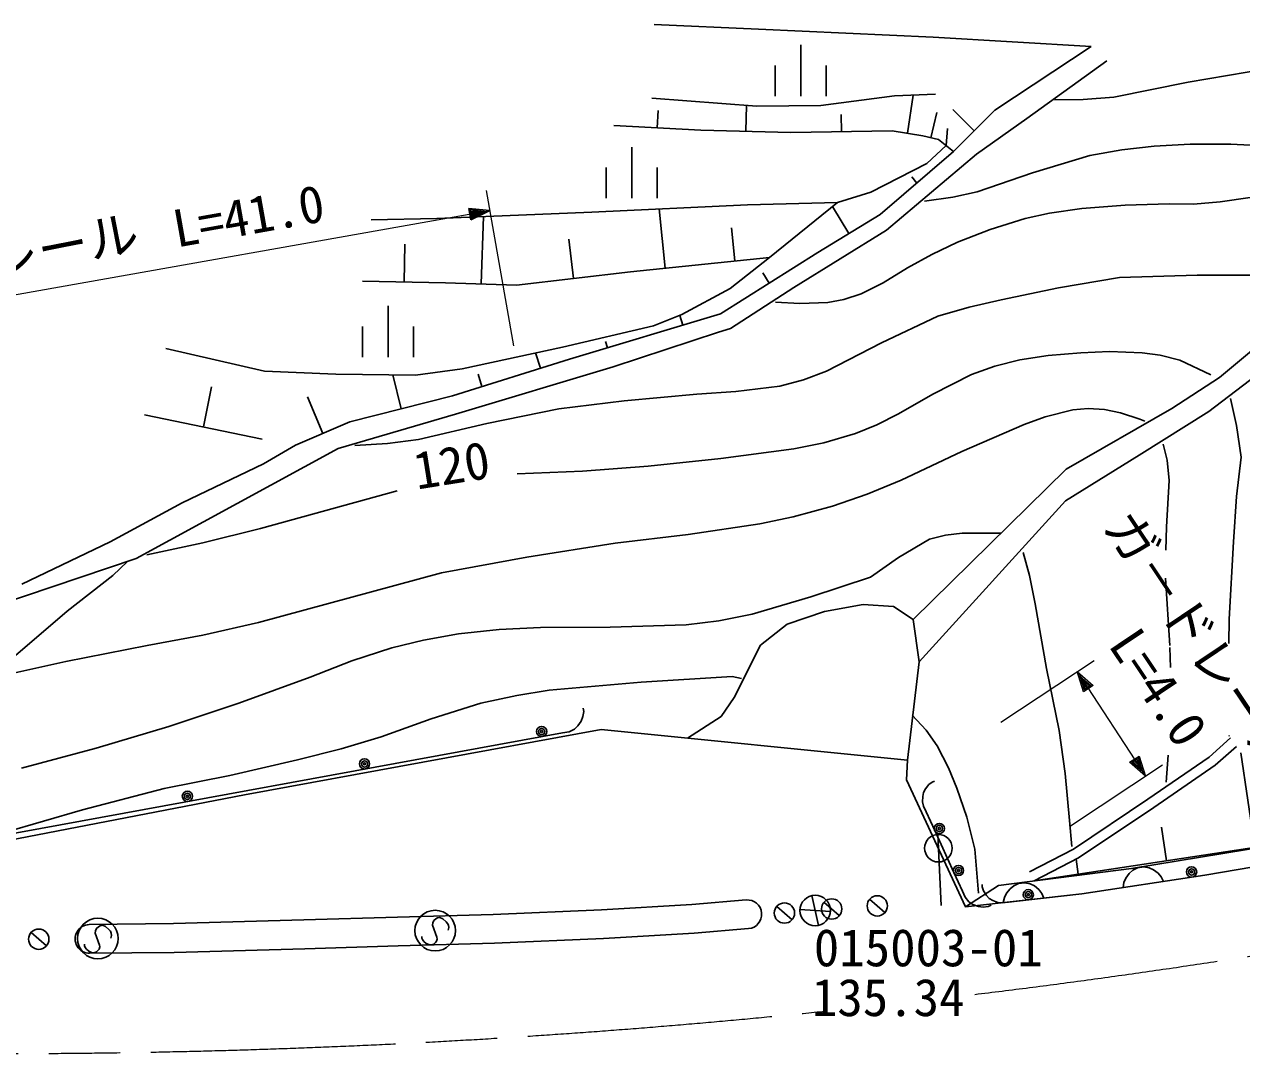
# Model space of a CAD drawing. Units: millimetres, scale not verified. Extents: x 40000 to 680000, y 20000 to 380000.
# Drawn here: x 100494 to 160158, y 265247 to 316321 of the extents above; entities that cross this region are included whole.
import ezdxf
from ezdxf.enums import TextEntityAlignment as Align

# ---------------------------------------------------------------- set-up
doc = ezdxf.new("R2010")
doc.units = ezdxf.units.MM
doc.header["$LTSCALE"] = 1000
doc.linetypes.add('CHAIN', pattern=[18.5, 12, -1.5, 3.5, -1.5])
for name, color, linetype, lineweight in [('M-BGD', 7, 'Continuous', 25), ('M-BMK', 2, 'CHAIN', 13), ('M-STR-HTXT', 7, 'Continuous', 13)]:
    doc.layers.add(name, color=color, linetype=linetype, lineweight=lineweight)
doc.styles.add('ＭＳ ゴシック', font='')
doc.styles.get('ＭＳ ゴシック').set_extended_font_data('MS Gothic')

msp = doc.modelspace()

# ---------------------------------------------------------------- linework, layer by layer
at = {"layer": 'M-BGD'}
for p, q in [((131363, 316321), (136476, 316088)), ((136476, 316088), (145035, 315698)), ((145035, 315698), (152782, 315230)), ((138551, 315315), (138551, 312800)), ((152782, 315230), (148056, 312113)), ((153553, 314535), (149625, 311706)), ((137301, 314309), (137301, 312800)), ((139800, 314309), (139800, 312800)), ((157531, 313486), (161389, 314149)), ((153893, 312755), (157531, 313486)), ((131247, 312697), (136398, 312308)), ((139536, 312347), (143138, 312814)), ((143138, 312814), (145152, 312892)), ((143777, 310983), (144062, 312850)), ((152392, 312633), (153893, 312755)), ((131518, 311255), (131564, 312105)), ((135856, 311080), (135889, 312346)), ((136398, 312308), (139536, 312347)), ((147049, 311099), (146006, 312150)), ((148056, 312113), (146042, 310086)), ((150990, 312618), (152392, 312633)), ((140543, 311060), (140529, 311909)), ((144919, 310768), (145225, 311998)), ((149625, 311706), (147156, 309956)), ((133649, 311138), (129388, 311372)), ((138064, 311022), (133649, 311138)), ((143021, 311099), (138064, 311022)), ((144532, 310866), (143021, 311099)), ((145307, 310671), (144532, 310866)), ((145674, 310379), (145733, 311216)), ((130262, 310311), (130262, 307796)), ((144726, 309502), (145674, 310379)), ((146042, 310086), (145307, 310671)), ((154290, 310174), (155878, 310356)), ((155878, 310356), (157631, 310450)), ((157631, 310450), (159631, 310447)), ((159631, 310447), (162682, 310300)), ((146042, 310086), (142440, 307008)), ((147156, 309956), (142755, 306241)), ((149902, 309047), (152713, 309887)), ((152713, 309887), (154290, 310174)), ((129012, 309305), (129012, 307796)), ((131512, 309305), (131512, 307796)), ((141976, 308099), (144726, 309502)), ((144241, 308547), (143991, 308844)), ((147192, 308119), (149902, 309047)), ((140349, 307592), (141976, 308099)), ((146001, 307849), (147192, 308119)), ((122373, 306744), (122276, 307299)), ((122276, 307299), (123309, 307196)), ((128304, 307125), (135934, 307475)), ((131906, 304377), (131611, 307277)), ((135934, 307475), (140349, 307592)), ((137018, 304903), (140349, 307592)), ((140911, 306072), (140110, 307399)), ((144613, 307662), (146001, 307849)), ((150743, 307071), (152328, 307295)), ((152328, 307295), (154451, 307467)), ((154451, 307467), (156600, 307526)), ((156600, 307526), (157800, 307517)), ((157800, 307517), (159107, 307625)), ((159107, 307625), (160577, 307839)), ((117498, 306735), (120712, 306813)), ((120712, 306813), (128304, 307125)), ((122398, 306830), (122329, 307226)), ((122329, 307226), (123033, 307147)), ((123309, 307196), (122373, 306744)), ((122424, 306916), (122382, 307154)), ((122382, 307154), (122876, 307119)), ((123033, 307147), (122398, 306830)), ((122876, 307119), (122424, 306916)), ((122449, 307003), (122435, 307082)), ((122435, 307082), (122639, 307077)), ((122639, 307077), (122449, 307003)), ((122881, 303598), (122991, 306906)), ((142440, 307008), (139381, 305137)), ((147835, 306271), (149555, 306810)), ((149555, 306810), (150743, 307071)), ((135314, 304728), (135149, 306352)), ((142755, 306241), (138205, 303433)), ((146235, 305646), (147835, 306271)), ((119105, 303695), (119140, 305543)), ((127413, 303871), (127187, 305792)), ((144966, 305051), (146235, 305646)), ((137018, 304903), (130201, 304202)), ((139381, 305137), (134617, 302136)), ((135082, 303383), (137018, 304903)), ((143786, 304384), (144966, 305051)), ((142580, 303647), (143786, 304384)), ((121138, 303656), (117072, 303734)), ((130201, 304202), (124624, 303539)), ((136999, 303637), (136685, 304141)), ((151176, 303406), (154179, 303917)), ((154179, 303917), (157983, 304033)), ((157983, 304033), (161897, 304033)), ((159073, 299022), (165267, 304170)), ((124624, 303539), (121138, 303656)), ((132719, 302097), (135082, 303383)), ((138205, 303433), (135113, 301425)), ((140659, 302835), (141511, 303110)), ((141511, 303110), (142580, 303647)), ((148379, 302816), (151176, 303406)), ((118326, 302527), (118326, 300012)), ((137312, 302706), (138511, 302645)), ((138511, 302645), (139868, 302698)), ((139868, 302698), (140659, 302835)), ((146808, 302469), (148379, 302816)), ((134617, 302136), (127219, 299915)), ((131325, 301552), (132719, 302097)), ((132767, 301581), (132625, 302061)), ((142509, 300720), (145274, 302024)), ((145274, 302024), (146808, 302469)), ((117076, 301521), (117076, 300012)), ((119576, 301521), (119576, 300012)), ((126871, 300500), (131325, 301552)), ((135113, 301425), (134523, 301230)), ((129069, 300470), (128977, 300778)), ((134523, 301230), (129350, 299546)), ((139818, 299330), (142509, 300720)), ((107437, 300439), (112269, 299330)), ((121952, 299447), (126871, 300500)), ((125786, 299467), (125554, 300218)), ((150675, 300100), (152274, 300233)), ((152274, 300233), (153687, 300287)), ((153687, 300287), (155285, 300232)), ((155285, 300232), (156160, 300111)), ((156160, 300111), (157133, 299862)), ((127219, 299915), (121487, 298122)), ((129350, 299546), (121622, 297213)), ((146921, 299162), (148053, 299569)), ((148053, 299569), (149294, 299889)), ((149294, 299889), (150675, 300100)), ((157133, 299862), (158642, 299140)), ((112269, 299330), (115755, 299175)), ((115755, 299175), (119667, 299136)), ((118970, 297479), (118549, 299147)), ((119667, 299136), (121952, 299447)), ((122920, 298571), (122732, 299181)), ((138688, 298906), (139818, 299330)), ((145016, 298206), (146921, 299162)), ((156730, 297503), (159073, 299022)), ((161230, 299394), (158549, 297348)), ((109268, 296592), (109671, 298556)), ((133457, 298204), (135362, 298335)), ((135362, 298335), (137529, 298595)), ((137529, 298595), (138688, 298906)), ((115116, 296271), (114367, 298064)), ((121487, 298122), (116452, 296836)), ((126691, 297482), (129889, 297874)), ((129889, 297874), (133457, 298204)), ((143343, 297241), (145016, 298206)), ((159617, 297990), (159905, 296667)), ((112156, 295991), (106379, 297192)), ((121622, 297213), (115869, 295529)), ((123163, 296761), (126691, 297482)), ((142275, 296691), (143343, 297241)), ((150531, 297081), (151886, 297438)), ((151553, 294526), (156730, 297503)), ((151886, 297438), (152629, 297497)), ((152629, 297497), (153433, 297445)), ((153433, 297445), (154225, 297287)), ((154225, 297287), (155163, 296979)), ((158549, 297348), (155128, 295208)), ((116452, 296836), (113780, 295706)), ((119806, 295974), (123163, 296761)), ((141227, 296265), (142275, 296691)), ((146444, 295393), (149501, 296713)), ((149501, 296713), (150531, 297081)), ((155163, 296979), (155416, 296883)), ((159905, 296667), (160129, 295112)), ((118286, 295783), (119806, 295974)), ((139686, 295822), (141227, 296265)), ((115869, 295529), (105973, 290151)), ((112210, 294791), (113780, 295706)), ((116686, 295688), (118286, 295783)), ((134635, 295043), (138204, 295518)), ((138204, 295518), (139686, 295822)), ((143464, 293987), (146444, 295393)), ((156305, 295742), (156501, 294961)), ((108223, 292880), (112210, 294791)), ((131065, 294674), (134635, 295043)), ((155128, 295208), (151522, 292975)), ((156501, 294961), (156604, 293977)), ((160129, 295112), (159901, 293177)), ((124645, 294292), (127844, 294428)), ((127844, 294428), (131065, 294674)), ((144064, 287166), (151553, 294526)), ((141797, 293303), (143464, 293987)), ((156604, 293977), (156469, 291695)), ((112063, 291615), (118774, 293461)), ((140103, 292718), (141797, 293303)), ((151522, 292975), (144354, 285077)), ((159901, 293177), (159754, 290967)), ((104706, 290961), (108223, 292880)), ((138172, 292192), (140103, 292718)), ((133027, 291327), (136550, 291852)), ((136550, 291852), (138172, 292192)), ((109247, 290913), (112063, 291615)), ((129451, 290905), (133027, 291327)), ((144865, 291098), (145646, 291294)), ((145646, 291294), (146453, 291389)), ((146453, 291389), (148362, 291396)), ((156469, 291695), (156450, 290559)), ((100367, 288887), (104706, 290961)), ((106506, 290334), (109247, 290913)), ((125116, 290217), (129451, 290905)), ((143336, 290195), (144865, 291098)), ((159754, 290967), (159549, 287178)), ((98441, 287605), (105973, 290151)), ((104834, 289315), (105551, 290008)), ((120937, 289449), (125116, 290217)), ((141964, 289228), (143336, 290195)), ((149448, 290433), (149767, 289308)), ((111971, 287010), (120937, 289449)), ((102589, 287571), (104834, 289315)), ((139048, 288263), (141964, 289228)), ((149767, 289308), (150043, 287927)), ((156427, 289178), (156641, 285889)), ((136172, 287416), (139048, 288263)), ((139719, 287554), (141602, 287894)), ((141602, 287894), (143099, 287797)), ((143099, 287797), (144064, 287166)), ((150043, 287927), (150587, 284755)), ((97985, 283625), (102589, 287571)), ((109240, 286390), (111971, 287010)), ((132940, 286893), (134530, 287091)), ((134530, 287091), (136172, 287416)), ((137884, 286923), (139719, 287554)), ((144064, 287166), (144354, 285077)), ((159549, 287178), (159523, 285986)), ((106512, 285883), (109240, 286390)), ((120058, 286151), (121772, 286451)), ((121772, 286451), (123762, 286663)), ((123762, 286663), (125792, 286769)), ((125792, 286769), (129203, 286778)), ((129203, 286778), (132940, 286893)), ((136581, 285903), (137884, 286923)), ((102526, 285103), (106512, 285883)), ((118503, 285769), (120058, 286151)), ((135277, 283328), (136581, 285903)), ((116552, 285129), (118503, 285769)), ((156644, 285788), (156671, 284812)), ((98797, 284271), (102526, 285103)), ((114497, 284339), (116552, 285129)), ((144354, 285077), (143774, 280268)), ((150587, 284755), (151208, 281716)), ((111000, 283058), (114497, 284339)), ((126217, 283687), (130726, 284094)), ((130726, 284094), (135189, 284372)), ((135189, 284372), (135652, 284271)), ((122865, 283051), (124625, 283437)), ((124625, 283437), (126217, 283687)), ((107584, 281913), (111000, 283058)), ((120435, 282291), (122865, 283051)), ((127880, 282807), (127909, 282648)), ((134650, 282405), (135277, 283328)), ((117986, 281414), (120435, 282291)), ((127873, 282397), (127791, 282177)), ((127909, 282648), (127873, 282397)), ((133005, 281348), (134650, 282405)), ((144017, 282470), (144693, 281727)), ((104019, 280852), (107584, 281913)), ((111290, 278568), (128767, 281774)), ((127193, 281659), (126879, 281601)), ((127455, 281788), (127193, 281659)), ((127630, 281943), (127455, 281788)), ((127791, 282177), (127630, 281943)), ((128767, 281774), (143774, 280268)), ((144693, 281727), (145240, 280964)), ((151208, 281716), (151502, 279613)), ((125895, 281421), (91166, 275072)), ((116018, 280822), (117986, 281414)), ((126879, 281601), (125895, 281421)), ((158558, 280415), (159618, 281361)), ((159539, 281480), (159540, 281441)), ((100352, 279875), (104019, 280852)), ((113882, 280289), (116018, 280822)), ((145240, 280964), (145796, 279890)), ((156554, 280503), (156459, 279193)), ((158867, 280017), (159901, 280941)), ((158867, 280017), (159901, 280941)), ((160808, 275985), (160115, 280623)), ((110571, 279517), (113882, 280289)), ((143774, 280268), (143726, 279296)), ((145796, 279890), (146201, 278893)), ((155564, 278356), (158558, 280415)), ((155846, 277941), (158867, 280017)), ((155846, 277941), (158867, 280017)), ((107343, 278872), (110571, 279517)), ((143726, 279296), (146623, 273078)), ((144995, 279193), (145104, 279244)), ((151502, 279613), (151717, 277314)), ((103346, 277828), (107343, 278872)), ((144524, 278489), (144566, 278685)), ((144566, 278685), (144662, 278862)), ((144662, 278862), (144830, 279073)), ((144830, 279073), (144995, 279193)), ((146201, 278893), (146681, 277473)), ((99703, 276333), (111290, 278568)), ((144515, 278219), (144524, 278489)), ((144562, 278019), (144515, 278219)), ((151914, 275908), (155564, 278356)), ((99522, 276726), (103346, 277828)), ((144696, 277727), (144562, 278019)), ((145113, 276812), (144696, 277727)), ((146681, 277473), (147076, 275912)), ((152167, 275473), (155846, 277941)), ((152167, 275473), (155846, 277941)), ((151717, 277314), (151837, 276036)), ((156479, 275330), (156231, 276987)), ((146054, 274753), (145113, 276812)), ((145259, 276624), (145429, 273137)), ((162973, 276313), (149986, 274347)), ((154765, 274953), (162973, 276313)), ((147076, 275912), (147253, 273750)), ((149758, 274794), (151914, 275908)), ((164727, 275702), (158354, 274633)), ((164727, 275702), (158354, 274633)), ((149986, 274347), (152167, 275473)), ((152150, 274675), (152041, 275408)), ((146471, 273839), (146054, 274753)), ((148248, 274127), (154765, 274953)), ((158354, 274633), (152320, 273710)), ((158354, 274633), (152320, 273710)), ((154480, 274488), (154391, 274271)), ((154648, 274717), (154480, 274488)), ((154827, 274867), (154648, 274717)), ((155053, 274983), (154827, 274867)), ((155369, 275031), (155053, 274983)), ((155618, 274988), (155369, 275031)), ((155834, 274899), (155618, 274988)), ((156062, 274730), (155834, 274899)), ((156210, 274549), (156062, 274730)), ((156325, 274323), (156210, 274549)), ((146623, 273078), (148248, 274127)), ((147445, 274060), (147432, 274180)), ((147507, 273865), (147445, 274060)), ((147652, 273638), (147507, 273865)), ((148805, 273968), (148628, 273746)), ((148990, 274110), (148805, 273968)), ((149220, 274217), (148990, 274110)), ((149538, 274252), (149220, 274217)), ((149786, 274198), (149538, 274252)), ((149997, 274100), (149786, 274198)), ((150218, 273922), (149997, 274100)), ((150359, 273736), (150218, 273922)), ((154391, 274271), (154348, 274020)), ((133207, 273191), (135876, 273415)), ((139413, 272170), (139097, 273628)), ((140439, 272648), (139686, 273299)), ((142676, 272800), (141923, 273450)), ((146605, 273547), (146471, 273839)), ((146794, 273324), (146605, 273547)), ((152320, 273710), (146623, 273078)), ((146987, 273192), (146794, 273324)), ((147789, 273491), (147652, 273638)), ((147961, 273389), (147789, 273491)), ((148213, 273295), (147961, 273389)), ((148416, 273277), (148213, 273295)), ((148734, 273312), (148416, 273277)), ((148531, 273533), (148477, 273284)), ((148628, 273746), (148531, 273533)), ((149728, 273423), (148734, 273312)), ((152320, 273710), (149728, 273423)), ((150465, 273504), (150359, 273736)), ((118779, 272569), (123477, 272702)), ((123477, 272702), (128790, 272925)), ((128790, 272925), (133207, 273191)), ((138125, 272449), (137372, 273100)), ((138511, 272950), (139999, 272848)), ((147252, 273093), (146987, 273192)), ((147484, 273067), (147252, 273093)), ((147735, 273095), (147484, 273067)), ((147881, 273162), (147735, 273095)), ((103677, 272211), (107803, 272256)), ((107803, 272256), (114196, 272434)), ((114196, 272434), (118779, 272569)), ((101576, 271167), (100823, 271818)), ((123535, 271295), (128874, 271519)), ((128874, 271519), (133323, 271788)), ((133323, 271788), (135992, 272011)), ((107830, 270848), (114236, 271027)), ((114236, 271027), (118819, 271161)), ((118819, 271161), (123535, 271295)), ((103692, 270803), (107830, 270848))]:
    msp.add_line(p, q, dxfattribs=at)
for points in [[(103440, 271241), (103443, 271160), (103477, 271084), (103543, 271000), (103660, 270899), (103781, 270840), (103914, 270825), (104035, 270866), (104114, 270950), (104159, 271010), (104194, 271112), (104177, 271199), (103971, 271794), (103984, 271901), (104036, 272022), (104122, 272106), (104210, 272155), (104322, 272177), (104469, 272110), (104643, 271960), (104709, 271883), (104751, 271787), (104763, 271678), (104740, 271545)], [(119974, 271627), (119976, 271545), (120010, 271470), (120077, 271386), (120194, 271285), (120315, 271226), (120447, 271211), (120569, 271252), (120648, 271335), (120693, 271395), (120728, 271497), (120711, 271585), (120505, 272179), (120518, 272287), (120569, 272407), (120656, 272492), (120744, 272541), (120856, 272563), (121003, 272496), (121177, 272345), (121242, 272269), (121285, 272172), (121296, 272063), (121274, 271931)]]:
    msp.add_lwpolyline(points, dxfattribs=at)
for centre, radius in [((145292, 275951), 674), ((137748, 272774), 498), ((139256, 272900), 746), ((140063, 272973), 498), ((142300, 273125), 498), ((120630, 271912), 995), ((104097, 271526), 995), ((101199, 271493), 498)]:
    msp.add_circle(centre, radius, dxfattribs=at)
for centre, major_axis in [((125850, 281669), (0, -252)), ((125850, 281669), (0, -151)), ((125850, 281669), (0, -50.3)), ((117168, 280081), (0, -252)), ((117168, 280081), (0, -151)), ((117168, 280081), (0, -50.3)), ((108486, 278494), (0, -252)), ((108486, 278494), (0, -151)), ((108486, 278494), (0, -50.3)), ((145341, 276917), (0, -252)), ((145341, 276917), (0, -151)), ((145341, 276917), (0, -50.3)), ((146281, 274858), (0, -252)), ((146281, 274858), (0, -151)), ((146281, 274858), (0, -50.3)), ((157703, 274788), (0, -252)), ((157703, 274788), (0, -151)), ((157703, 274788), (0, -50.3)), ((149700, 273673), (0, -252)), ((149700, 273673), (0, -151)), ((149700, 273673), (0, -50.3))]:
    msp.add_ellipse(centre, major_axis=major_axis, ratio=0.993862, dxfattribs=at)
for centre, start_param, end_param in [((135934, 272713), 0.083142, 3.224734), ((103685, 271507), 3.152345, 6.293938)]:
    msp.add_ellipse(centre, major_axis=(0, -704), ratio=0.993862, start_param=start_param, end_param=end_param, dxfattribs=at)
at = {"layer": 'M-BMK'}
for start_param, end_param in [(0.120104, 0.174208), (6.209515, 6.384878)]:
    msp.add_ellipse((99154, 668308), major_axis=(0, -402420), ratio=0.993862, start_param=start_param, end_param=end_param, dxfattribs=at)
at = {"layer": 'M-STR-HTXT'}
for p, q in [((123135, 308187), (124468, 300571)), ((84359, 300294), (123309, 307196)), ((148359, 282133), (152929, 285157)), ((152093, 284604), (152877, 283919)), ((152409, 283609), (152093, 284604)), ((152093, 284604), (155448, 279473)), ((152247, 284369), (152788, 283908)), ((152454, 283687), (152247, 284369)), ((152335, 284235), (152699, 283898)), ((152499, 283765), (152335, 284235)), ((152467, 284033), (152610, 283887)), ((152544, 283843), (152467, 284033)), ((152877, 283919), (152409, 283609)), ((152788, 283908), (152454, 283687)), ((152699, 283898), (152499, 283765)), ((152610, 283887), (152544, 283843)), ((154665, 280159), (155133, 280469)), ((155133, 280469), (155448, 279473)), ((156284, 280026), (151714, 277001)), ((155448, 279473), (154665, 280159)), ((154754, 280170), (155088, 280391)), ((155295, 279709), (154754, 280170)), ((154843, 280180), (155043, 280313)), ((155207, 279843), (154843, 280180)), ((154931, 280191), (154998, 280235)), ((155075, 280045), (154931, 280191)), ((154998, 280235), (155075, 280045)), ((155043, 280313), (155207, 279843)), ((155088, 280391), (155295, 279709))]:
    msp.add_line(p, q, dxfattribs=at)

# ---------------------------------------------------------------- texts
at = {"layer": 'M-BGD', "style": 'ＭＳ ゴシック'}
msp.add_text('120', height=1833, rotation=9.1, dxfattribs=at).set_placement((119820, 292979), align=Align.BOTTOM_LEFT)
for s, p in [('015003-01', (139188, 269614)), ('135.34', (139094, 267174))]:
    msp.add_text(s, height=1833, dxfattribs=at).set_placement(p, align=Align.BOTTOM_LEFT)
at = {"layer": 'M-STR-HTXT', "style": 'ＭＳ ゴシック'}
for s, rotation, p in [('L=41.0', 10.1, (108053, 304841)), ('ガ－ドレール', 11.1, (91616, 301852)), ('ガ－ドレール', 303.9, (152866, 291411)), ('L=4.0', 303.9, (153126, 285605))]:
    msp.add_text(s, height=1833, rotation=rotation, dxfattribs=at).set_placement(p, align=Align.BOTTOM_LEFT)

doc.saveas('drawing.dxf')
